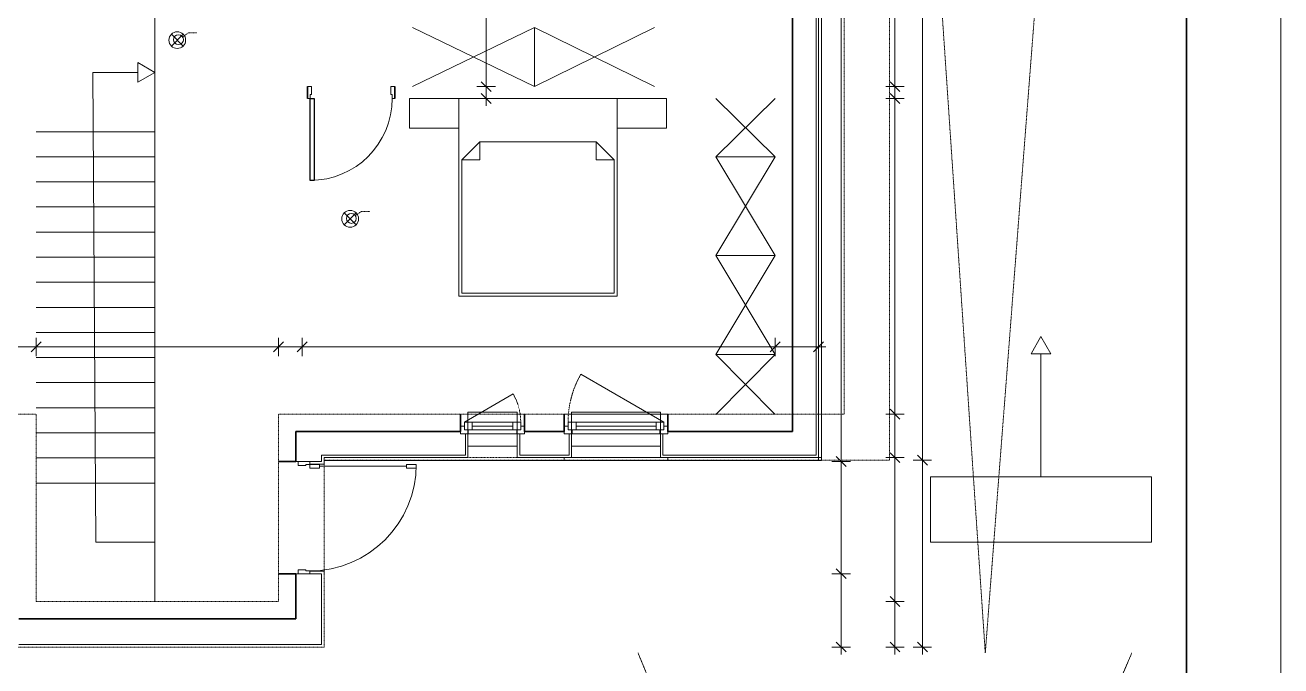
# Model space of a CAD drawing. Header units: metres. Extents: x 217015 to 311256, y -798315 to -742080.
# Drawn here: x 278048 to 290760, y -787913 to -781427 of the extents above; entities that cross this region are included whole.
import ezdxf

# ---------------------------------------------------------------- set-up
doc = ezdxf.new("R2010")
doc.units = ezdxf.units.M
for name, pattern in [('Achse', [0.5, 0.25, -0.25]), ('pointillés', [0.5, 0.25, -0.25]), ('Points tirets', [0.5, 0.25, -0.25]), ('Tirets', [0.5, 0.25, -0.25]), ('Tirets moyens', [0.8, 0.4, -0.4])]:
    doc.linetypes.add(name, pattern=pattern)
for name, color, linetype in [('0._0. Rez-de-chaussée_1_Equip _ mobilier', 7, 'Continuous'), ('0._0. Rez-de-chaussée_1_Equip _ égouttage', 7, 'Continuous'), ('0._0. Rez-de-chaussée_1_Etiquettes', 7, 'Continuous'), ('0._0. Rez-de-chaussée_1_Fenêtres Archicad', 7, 'Continuous'), ('0._0. Rez-de-chaussée_1_Lignes', 7, 'Continuous'), ('0._0. Rez-de-chaussée_1_Ponts et chaussées', 7, 'Continuous'), ('0._0. Rez-de-chaussée_1_Zones', 7, 'Continuous'), ('cotations', 7, 'Continuous'), ('mur porteur', 7, 'Continuous'), ('portes', 7, 'Continuous')]:
    doc.layers.add(name, color=color, linetype=linetype)

msp = doc.modelspace()

# ---------------------------------------------------------------- linework, layer by layer
at = {"layer": '0._0. Rez-de-chaussée_1_Equip _ mobilier', "color": 253, "linetype": 'Continuous', "lineweight": 13}
for p, q in [((281971, -782050), (283205, -781450)), ((281971, -781450), (283205, -782050)), ((283205, -782050), (283205, -781450)), ((283205, -782050), (284420, -781450)), ((283205, -781450), (284420, -782050)), ((281940, -782470), (281940, -782170)), ((281940, -782170), (282440, -782170)), ((282440, -782170), (282440, -782470)), ((282440, -784170), (282440, -782170)), ((282440, -782170), (284040, -782170)), ((284040, -782470), (284040, -782170)), ((284040, -782170), (284540, -782170)), ((284040, -782170), (284040, -784170)), ((284540, -782170), (284540, -782470)), ((285640, -782760), (285040, -782170)), ((285040, -782760), (285640, -782170)), ((282440, -782470), (281940, -782470)), ((284540, -782470), (284040, -782470)), ((282470, -782790), (282650, -782610)), ((282650, -782610), (283240, -782610)), ((282650, -782610), (282650, -782790)), ((283240, -782610), (283830, -782610)), ((283830, -782610), (284010, -782790)), ((283830, -782610), (283830, -782790)), ((282470, -784140), (282470, -782790)), ((282470, -782790), (282650, -782790)), ((284010, -782790), (283830, -782790)), ((284010, -782790), (284010, -784140)), ((285640, -782760), (285040, -782760)), ((285640, -783760), (285040, -782760)), ((285040, -783760), (285640, -782760)), ((285640, -783760), (285040, -783760)), ((285640, -784760), (285040, -783760)), ((285040, -784760), (285640, -783760)), ((284040, -784170), (282440, -784170)), ((283240, -784140), (282470, -784140)), ((284010, -784140), (283240, -784140)), ((285640, -784760), (285040, -784760)), ((285640, -785370), (285040, -784760)), ((285040, -785370), (285640, -784760))]:
    msp.add_line(p, q, dxfattribs=at)
at = {"layer": '0._0. Rez-de-chaussée_1_Equip _ égouttage', "color": 7, "linetype": 'pointillés', "lineweight": 18}
msp.add_line((289806, -793778), (289783, -742080), dxfattribs=at)
msp.add_line((289806, -793778), (289783, -742080), dxfattribs=at)
msp.add_line((289806, -793778), (289783, -742080), dxfattribs=at)
at = {"layer": '0._0. Rez-de-chaussée_1_Equip _ égouttage', "color": 8, "linetype": 'Tirets', "lineweight": 18}
for p, q in [((287768, -787781), (289083, -770725)), ((286623, -770805), (287768, -787781)), ((284252, -787780), (286707, -793736)), ((286707, -793736), (289252, -787780))]:
    msp.add_line(p, q, dxfattribs=at)
at = {"layer": '0._0. Rez-de-chaussée_1_Equip _ égouttage', "color": 250, "linetype": 'pointillés', "lineweight": 18}
for p, q in [((286800, -773830), (286800, -785830)), ((286340, -774290), (286340, -785365)), ((286340, -774290), (286340, -785365)), ((278161, -785365), (269454, -785365)), ((278161, -785365), (269454, -785365)), ((278161, -787262), (278161, -785365)), ((286340, -785365), (280614, -785365)), ((286340, -785365), (280614, -785365)), ((280614, -785365), (280614, -787262)), ((286800, -785830), (281074, -785830)), ((281074, -785830), (281074, -787722)), ((280614, -787262), (278161, -787262)), ((281074, -787722), (277701, -787722))]:
    msp.add_line(p, q, dxfattribs=at)
at = {"layer": '0._0. Rez-de-chaussée_1_Equip _ égouttage', "color": 250, "linetype": 'Continuous', "lineweight": 18}
for p, q in [((278765, -786662), (278735, -781906)), ((278735, -781906), (279188, -781906)), ((279188, -782006), (279188, -781806)), ((279361, -781906), (279188, -781806)), ((279361, -781906), (279188, -782006)), ((278765, -786662), (279365, -786662))]:
    msp.add_line(p, q, dxfattribs=at)
at = {"layer": '0._0. Rez-de-chaussée_1_Equip _ égouttage', "color": 8, "linetype": 'Continuous', "lineweight": 18}
for p, q in [((278161, -782506), (279361, -782506)), ((278161, -782760), (279361, -782760)), ((278161, -783014), (279361, -783014)), ((278161, -783268), (279361, -783268)), ((278161, -783522), (279361, -783522)), ((278161, -783776), (279361, -783776)), ((278161, -784030), (279361, -784030)), ((278161, -784284), (279361, -784284)), ((278161, -784538), (279361, -784538)), ((278161, -784792), (279361, -784792)), ((278161, -785046), (279361, -785046)), ((278161, -785300), (279361, -785300)), ((278161, -785554), (279361, -785554)), ((278161, -785808), (279361, -785808)), ((279361, -786062), (278161, -786062))]:
    msp.add_line(p, q, dxfattribs=at)
at = {"layer": '0._0. Rez-de-chaussée_1_Etiquettes', "color": 253, "linetype": 'Achse', "lineweight": 13}
for p, q in [((279642, -781547), (279703, -781504)), ((279703, -781504), (279788, -781504)), ((281392, -783355), (281453, -783313)), ((281453, -783313), (281538, -783313))]:
    msp.add_line(p, q, dxfattribs=at)
at = {"layer": '0._0. Rez-de-chaussée_1_Etiquettes', "color": 7, "linetype": 'Continuous', "lineweight": 18}
for centre in [(279601, -781575), (281351, -783384)]:
    msp.add_circle(centre, 50, dxfattribs=at)
at = {"layer": '0._0. Rez-de-chaussée_1_Fenêtres Archicad', "color": 253, "linetype": 'Continuous', "lineweight": 13}
for p, q in [((286110, -770827), (286110, -785835)), ((284515, -785445), (283675, -784960)), ((282495, -785445), (282988, -785160)), ((282530, -785690), (282530, -785345)), ((282530, -785345), (283030, -785345)), ((283030, -785345), (283030, -785690)), ((284480, -785345), (283580, -785345)), ((283580, -785345), (283580, -785690)), ((284480, -785690), (284480, -785345)), ((282985, -785445), (282575, -785445)), ((283625, -785445), (284435, -785445)), ((282535, -785565), (283025, -785565)), ((284475, -785565), (283585, -785565)), ((283030, -785690), (282530, -785690)), ((283580, -785690), (284480, -785690)), ((281074, -785835), (281074, -785805)), ((286110, -785835), (281074, -785835)), ((283505, -785805), (283505, -785835)), ((283505, -785835), (284555, -785835)), ((284555, -785835), (284555, -785805)), ((286110, -785835), (286080, -785835)), ((286110, -785805), (286110, -785835))]:
    msp.add_line(p, q, dxfattribs=at)
at = {"layer": '0._0. Rez-de-chaussée_1_Fenêtres Archicad', "color": 8, "linetype": 'Continuous', "lineweight": 18}
for p, q in [((286080, -775305), (286080, -785835)), ((282575, -785445), (282495, -785445)), ((282495, -785445), (282495, -785525)), ((282575, -785525), (282575, -785445)), ((282985, -785445), (282575, -785445)), ((283065, -785445), (282985, -785445)), ((282985, -785445), (282985, -785525)), ((283065, -785525), (283065, -785445)), ((283545, -785445), (283625, -785445)), ((283545, -785525), (283545, -785445)), ((283625, -785445), (283625, -785525)), ((283625, -785445), (284435, -785445)), ((284435, -785525), (284435, -785445)), ((284435, -785445), (284515, -785445)), ((284515, -785445), (284515, -785525)), ((282495, -785485), (282455, -785485)), ((282455, -785565), (282455, -785540)), ((282455, -785565), (282455, -785540)), ((282455, -785565), (282535, -785565)), ((282505, -785565), (282455, -785565)), ((282505, -785565), (282455, -785565)), ((282495, -785525), (282495, -785485)), ((282535, -785525), (282495, -785525)), ((282495, -785525), (282575, -785525)), ((282530, -785565), (282530, -785805)), ((282535, -785565), (282535, -785525)), ((282985, -785485), (282575, -785485)), ((282575, -785525), (282985, -785525)), ((282985, -785525), (283065, -785525)), ((283065, -785525), (283025, -785525)), ((283025, -785525), (283025, -785565)), ((283025, -785565), (283105, -785565)), ((283030, -785565), (283030, -785805)), ((283055, -785565), (283105, -785565)), ((283055, -785565), (283105, -785565)), ((283105, -785485), (283065, -785485)), ((283065, -785485), (283065, -785525)), ((283105, -785565), (283105, -785540)), ((283105, -785565), (283105, -785540)), ((283505, -785485), (283545, -785485)), ((283505, -785565), (283505, -785540)), ((283505, -785565), (283505, -785540)), ((283585, -785565), (283505, -785565)), ((283555, -785565), (283505, -785565)), ((283555, -785565), (283505, -785565)), ((283545, -785485), (283545, -785525)), ((283545, -785525), (283585, -785525)), ((283625, -785525), (283545, -785525)), ((283580, -785565), (283580, -785805)), ((283585, -785525), (283585, -785565)), ((283625, -785485), (284435, -785485)), ((284435, -785525), (283625, -785525)), ((284515, -785525), (284435, -785525)), ((284475, -785565), (284475, -785525)), ((284475, -785525), (284515, -785525)), ((284555, -785565), (284475, -785565)), ((284480, -785565), (284480, -785805)), ((284505, -785565), (284555, -785565)), ((284505, -785565), (284555, -785565)), ((284515, -785525), (284515, -785485)), ((284515, -785485), (284555, -785485)), ((284555, -785565), (284555, -785540)), ((284555, -785565), (284555, -785540)), ((282505, -785805), (281074, -785805)), ((282505, -785805), (282530, -785805)), ((283055, -785805), (283030, -785805)), ((283055, -785805), (286110, -785805)), ((283555, -785805), (283505, -785805)), ((283555, -785805), (283580, -785805)), ((284505, -785805), (284480, -785805)), ((284505, -785805), (284555, -785805))]:
    msp.add_line(p, q, dxfattribs=at)
at = {"layer": '0._0. Rez-de-chaussée_1_Fenêtres Archicad', "color": 8, "linetype": 'Points tirets', "lineweight": 18}
for p, q in [((283105, -785365), (282455, -785365)), ((283505, -785365), (284555, -785365))]:
    msp.add_line(p, q, dxfattribs=at)
at = {"layer": '0._0. Rez-de-chaussée_1_Fenêtres Archicad', "color": 7, "linetype": 'Continuous', "lineweight": 35}
for p, q in [((282455, -785485), (282455, -785365)), ((283105, -785485), (283105, -785365)), ((283505, -785485), (283505, -785365)), ((284555, -785485), (284555, -785365)), ((282455, -785540), (282455, -785485)), ((282455, -785540), (282455, -785485)), ((283105, -785540), (283105, -785485)), ((283105, -785540), (283105, -785485)), ((283505, -785540), (283505, -785485)), ((283505, -785540), (283505, -785485)), ((284555, -785540), (284555, -785485)), ((284555, -785540), (284555, -785485))]:
    msp.add_line(p, q, dxfattribs=at)
at = {"layer": '0._0. Rez-de-chaussée_1_Fenêtres Archicad', "color": 8, "linetype": 'Tirets moyens', "lineweight": 18}
for p, q in [((283030, -785805), (282530, -785805)), ((283580, -785805), (284480, -785805))]:
    msp.add_line(p, q, dxfattribs=at)
at = {"layer": '0._0. Rez-de-chaussée_1_Fenêtres Archicad', "color": 253, "linetype": 'Points tirets', "lineweight": 13}
for centre, radius, start, end in [((284515, -785445), 970, 150, 180), ((282495, -785445), 570, 360, 30)]:
    msp.add_arc(centre, radius, start, end, dxfattribs=at)
at = {"layer": '0._0. Rez-de-chaussée_1_Lignes', "color": 7, "linetype": 'Continuous', "lineweight": 18}
for p, q in [((279649, -781519), (279529, -781639)), ((279529, -781519), (279649, -781639)), ((281398, -783328), (281279, -783448)), ((281279, -783328), (281398, -783448))]:
    msp.add_line(p, q, dxfattribs=at)
for centre in [(279589, -781579), (281339, -783388)]:
    msp.add_circle(centre, 84.6, dxfattribs=at)
at = {"layer": '0._0. Rez-de-chaussée_1_Ponts et chaussées', "color": 251, "linetype": 'Continuous', "lineweight": 18}
for p, q in [((288332, -784580), (288232, -784753)), ((288332, -784580), (288432, -784753)), ((288432, -784753), (288232, -784753)), ((288332, -784753), (288332, -785998)), ((289451, -785998), (287212, -785999)), ((287212, -785999), (287212, -786661)), ((289452, -786660), (289451, -785998)), ((287212, -786661), (289452, -786660))]:
    msp.add_line(p, q, dxfattribs=at)
at = {"layer": '0._0. Rez-de-chaussée_1_Zones', "color": 7, "linetype": 'Tirets', "lineweight": 35}
msp.add_line((289806, -793824), (289806, -742080), dxfattribs=at)
at = {"layer": '0._0. Rez-de-chaussée_1_Zones', "color": 7, "linetype": 'Continuous', "lineweight": 35}
msp.add_line((289806, -793824), (289806, -742080), dxfattribs=at)
at = {"layer": '0._0. Rez-de-chaussée_1_Zones', "color": 8, "linetype": 'Continuous', "lineweight": 18}
msp.add_line((279361, -781316), (279361, -787262), dxfattribs=at)
at = {"layer": 'cotations', "color": 251, "linetype": 'Continuous', "lineweight": 18}
for p, q in [((290760, -793778), (290760, -742080)), ((287132, -785830), (287132, -770827)), ((282716, -782050), (282716, -779267)), ((286854, -782050), (286854, -779267)), ((286310, -785845), (286310, -781355)), ((282666, -782000), (282766, -782100)), ((286804, -782000), (286904, -782100)), ((282810, -782050), (282622, -782050)), ((282666, -782120), (282766, -782220)), ((282716, -782170), (282716, -782050)), ((286948, -782050), (286761, -782050)), ((286804, -782120), (286904, -782220)), ((286854, -782170), (286854, -782050)), ((282810, -782170), (282622, -782170)), ((282716, -782245), (282716, -782170)), ((286948, -782170), (286761, -782170)), ((286854, -785365), (286854, -782170)), ((277921, -784684), (278161, -784684)), ((278211, -784634), (278111, -784734)), ((278161, -784778), (278161, -784591)), ((278161, -784684), (280614, -784684)), ((280664, -784634), (280564, -784734)), ((280614, -784778), (280614, -784591)), ((280614, -784684), (280854, -784684)), ((280904, -784634), (280804, -784734)), ((280854, -784778), (280854, -784591)), ((280854, -784684), (285640, -784684)), ((285690, -784634), (285590, -784734)), ((285640, -784778), (285640, -784591)), ((285640, -784684), (286080, -784684)), ((286030, -784734), (286130, -784634)), ((286080, -784778), (286080, -784591)), ((286080, -784684), (286155, -784684)), ((286804, -785315), (286904, -785415)), ((286948, -785365), (286761, -785365)), ((286854, -785805), (286854, -785365)), ((286403, -785845), (286216, -785845)), ((286260, -785795), (286360, -785895)), ((286310, -786980), (286310, -785845)), ((286948, -785805), (286761, -785805)), ((286804, -785755), (286904, -785855)), ((286854, -787262), (286854, -785805)), ((287225, -785830), (287038, -785830)), ((287082, -785780), (287182, -785880)), ((287132, -787722), (287132, -785830)), ((286403, -786980), (286216, -786980)), ((286260, -786930), (286360, -787030)), ((286310, -787722), (286310, -786980)), ((286804, -787212), (286904, -787312)), ((286948, -787262), (286761, -787262)), ((286854, -787722), (286854, -787262)), ((286403, -787722), (286216, -787722)), ((286260, -787672), (286360, -787772)), ((286310, -787797), (286310, -787722)), ((286948, -787722), (286761, -787722)), ((286804, -787672), (286904, -787772)), ((286854, -787797), (286854, -787722)), ((287225, -787722), (287038, -787722)), ((287082, -787672), (287182, -787772)), ((287132, -787797), (287132, -787722))]:
    msp.add_line(p, q, dxfattribs=at)
at = {"layer": 'mur porteur', "color": 7, "linetype": 'Continuous', "lineweight": 35}
for p, q in [((285815, -785365), (285815, -781355)), ((280907, -782050), (280907, -782170)), ((281792, -782050), (281792, -782170)), ((282455, -785485), (282455, -785365)), ((283105, -785485), (283105, -785365)), ((283505, -785485), (283505, -785365)), ((284555, -785485), (284555, -785365)), ((285815, -785540), (285815, -785365)), ((280789, -785540), (280789, -785780)), ((280797, -785540), (280789, -785540)), ((280797, -785540), (280789, -785540)), ((281049, -785540), (280797, -785540)), ((281049, -785540), (280797, -785540)), ((281049, -785540), (282455, -785540)), ((282455, -785540), (282455, -785485)), ((283105, -785540), (283105, -785485)), ((283105, -785540), (283505, -785540)), ((283505, -785540), (283505, -785485)), ((284555, -785540), (284555, -785485)), ((284555, -785540), (285640, -785540)), ((285640, -785540), (285815, -785540)), ((285640, -785540), (285815, -785540)), ((280614, -785845), (280789, -785845)), ((280789, -785780), (280789, -785845)), ((280614, -786980), (280789, -786980)), ((280789, -786980), (280789, -787262)), ((280789, -787437), (280789, -787262)), ((280789, -787437), (280789, -787262)), ((277986, -787437), (278161, -787437)), ((277986, -787437), (278161, -787437)), ((280789, -787437), (278161, -787437))]:
    msp.add_line(p, q, dxfattribs=at)
at = {"layer": 'mur porteur', "color": 8, "linetype": 'Continuous', "lineweight": 18}
for p, q in [((286055, -785540), (286055, -781305)), ((286080, -781305), (286080, -785835)), ((282455, -785565), (282455, -785540)), ((282505, -785565), (282455, -785565)), ((282505, -785565), (282530, -785565)), ((282505, -785780), (282505, -785565)), ((282530, -785565), (282530, -785805)), ((283030, -785565), (283030, -785805)), ((283055, -785565), (283030, -785565)), ((283055, -785780), (283055, -785565)), ((283055, -785565), (283105, -785565)), ((283105, -785565), (283105, -785540)), ((283505, -785565), (283505, -785540)), ((283555, -785565), (283505, -785565)), ((283555, -785565), (283580, -785565)), ((283555, -785780), (283555, -785565)), ((283580, -785565), (283580, -785805)), ((284480, -785565), (284480, -785805)), ((284505, -785565), (284480, -785565)), ((284505, -785780), (284505, -785565)), ((284505, -785565), (284555, -785565)), ((284555, -785565), (284555, -785540)), ((286055, -785780), (286055, -785540)), ((280789, -785845), (280814, -785845)), ((280814, -785845), (280929, -785845)), ((280929, -785845), (280929, -785870)), ((281049, -785845), (280929, -785845)), ((281049, -785780), (281049, -785781)), ((281074, -785780), (281049, -785780)), ((281074, -785780), (281049, -785780)), ((281049, -785845), (281049, -785781)), ((281074, -785780), (282505, -785780)), ((282505, -785805), (281074, -785805)), ((281074, -785845), (281074, -785870)), ((282505, -785805), (282530, -785805)), ((283055, -785805), (283030, -785805)), ((283055, -785780), (283555, -785780)), ((283055, -785805), (283555, -785805)), ((283555, -785805), (283505, -785805)), ((283555, -785805), (283580, -785805)), ((284505, -785805), (284480, -785805)), ((284505, -785780), (285815, -785780)), ((284505, -785805), (286110, -785805)), ((284505, -785805), (284555, -785805)), ((285815, -785780), (286055, -785780)), ((285815, -785780), (286055, -785780)), ((280929, -785870), (281074, -785870)), ((280789, -786980), (280814, -786980)), ((280814, -786980), (280929, -786980)), ((280929, -786955), (281074, -786955)), ((280929, -786980), (280929, -786955)), ((281049, -786980), (280929, -786980)), ((281049, -787437), (281049, -786980)), ((281074, -786980), (281074, -786955)), ((281049, -787697), (281049, -787437)), ((281049, -787697), (281049, -787437)), ((277986, -787697), (280789, -787697)), ((280789, -787697), (281049, -787697))]:
    msp.add_line(p, q, dxfattribs=at)
at = {"layer": 'portes', "color": 7, "linetype": 'Continuous', "lineweight": 18}
for p, q in [((280907, -782050), (280907, -782170)), ((280947, -782050), (280907, -782050)), ((280935, -782170), (280935, -782130)), ((280935, -782130), (280947, -782130)), ((280947, -782130), (280947, -782050)), ((281752, -782050), (281752, -782130)), ((281792, -782050), (281752, -782050)), ((281752, -782130), (281764, -782130)), ((281764, -782130), (281764, -782170)), ((281792, -782170), (281792, -782050)), ((280907, -782170), (280935, -782170)), ((281764, -782170), (281792, -782170)), ((280814, -785845), (280929, -785845)), ((280814, -785885), (280814, -785845)), ((280929, -785845), (280929, -785873)), ((280889, -785885), (280814, -785885)), ((280929, -785873), (280889, -785873)), ((280889, -785873), (280889, -785885)), ((280814, -786940), (280889, -786940)), ((280814, -786980), (280814, -786940)), ((280929, -786980), (280814, -786980)), ((280889, -786940), (280889, -786952)), ((280889, -786952), (280929, -786952)), ((280929, -786952), (280929, -786980))]:
    msp.add_line(p, q, dxfattribs=at)
at = {"layer": 'portes', "color": 7, "linetype": 'Continuous', "lineweight": 35}
for p, q in [((280907, -782050), (280907, -782170)), ((280907, -782050), (280907, -782170)), ((281792, -782050), (281792, -782170)), ((281792, -782050), (281792, -782170)), ((280614, -785845), (280789, -785845)), ((280614, -786980), (280789, -786980))]:
    msp.add_line(p, q, dxfattribs=at)
at = {"layer": 'portes', "color": 250, "linetype": 'Continuous', "lineweight": 25}
for p, q in [((280935, -782999), (280935, -782170)), ((280935, -782170), (280975, -782170)), ((280975, -782170), (280975, -782999)), ((280975, -782999), (280935, -782999))]:
    msp.add_line(p, q, dxfattribs=at)
at = {"layer": 'portes', "color": 8, "linetype": 'Continuous', "lineweight": 18}
for p, q in [((280789, -785845), (280814, -785845)), ((280814, -785845), (280929, -785845)), ((280814, -785845), (280929, -785845)), ((281074, -785845), (281074, -785870)), ((280929, -785870), (281074, -785870)), ((280789, -786980), (280814, -786980)), ((280814, -786980), (280929, -786980)), ((280814, -786980), (280929, -786980)), ((280929, -786955), (281074, -786955)), ((281074, -786980), (281074, -786955))]:
    msp.add_line(p, q, dxfattribs=at)
at = {"layer": 'portes', "color": 250, "linetype": 'Continuous', "lineweight": 18}
for p, q in [((281029, -785873), (280929, -785873)), ((280929, -785873), (280929, -785913)), ((280929, -785913), (281029, -785913)), ((281029, -785913), (281029, -785873)), ((281908, -785893), (281029, -785893)), ((282008, -785873), (281908, -785873)), ((281908, -785873), (281908, -785913)), ((281908, -785913), (282008, -785913)), ((282008, -785913), (282008, -785873))]:
    msp.add_line(p, q, dxfattribs=at)
at = {"layer": 'portes', "color": 253, "linetype": 'Continuous', "lineweight": 13}
for centre, radius in [((280935, -782170), 829), ((280929, -785873), 1079)]:
    msp.add_arc(centre, radius, 270, 360, dxfattribs=at)

doc.saveas('drawing.dxf')
